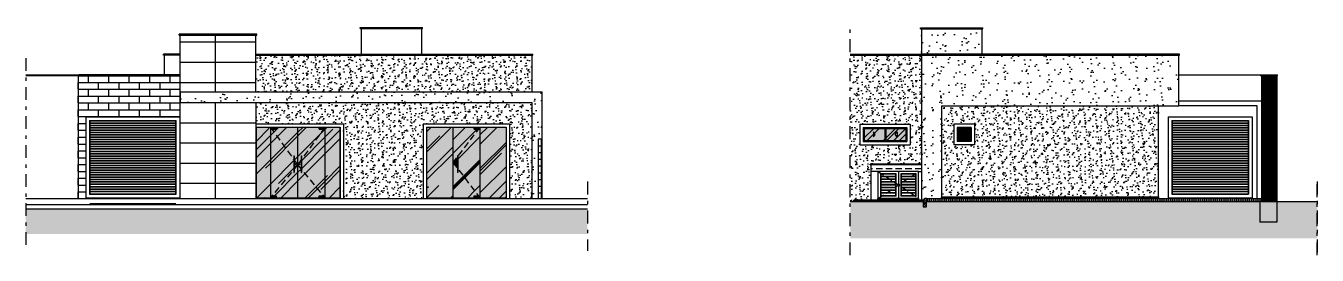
# Model space of a CAD drawing. Header units: millimetres. Extents: x 1974 to 2225, y 1614 to 1800.
# Drawn here: x 2139.3 to 2177.72, y 1614.48 to 1621.3 of the extents above; entities that cross this region are included whole.
import ezdxf

# ---------------------------------------------------------------- set-up
doc = ezdxf.new("R2010")
doc.units = ezdxf.units.MM
doc.header["$LTSCALE"] = 0.03
doc.linetypes.add('DASHDOT', pattern=[25.4, 12.7, -6.35, 0, -6.35])
doc.linetypes.add('HIDDEN', pattern=[9.525, 6.35, -3.175])
for name, color, linetype in [('PL09', 9, 'Continuous'), ('PL1', 1, 'Continuous'), ('PL2', 2, 'Continuous'), ('PL250', 250, 'Continuous'), ('PL251', 251, 'Continuous'), ('PL3', 3, 'Continuous'), ('PL4', 4, 'Continuous'), ('PL5', 5, 'Continuous'), ('PL6', 6, 'Continuous'), ('Projeção', 250, 'HIDDEN')]:
    doc.layers.add(name, color=color, linetype=linetype)
pattern_1 = [(0, (2143.8906, 1619.0192), (0, 1.2), [])]
pattern_2 = [(0, (2146.15106, 1619.01917), (0, 0.6), [])]
pattern_3 = [(90, (2146.151, 1620.4392), (-1.2, 7e-17), [])]
pattern_4 = [(45, (-86.7377, -21.25554), (0.64657844, 1.72420918), [11.43, -1.524, 3.81, -0.762]), (45, (-86.2905, -20.2695), (-1.2554398, 0.17780907), [2.286, -0.25146, 4.572, -0.5715]), (45, (-86.9263, -20.52814), (2.44083361, 3.16284621), [6.096, -1.0668, 3.048, -0.762])]
pattern_5 = [(45, (-296.9518, -19.94987), (0.43105229, 1.14947278), [7.62, -1.016, 2.54, -0.508]), (45, (-296.6537, -19.2925), (-0.83695987, 0.11853938), [1.524, -0.16764, 3.048, -0.381]), (45, (-297.07754, -19.46494), (1.62722241, 2.108564137), [4.064, -0.7112, 2.032, -0.508])]

msp = doc.modelspace()

# ---------------------------------------------------------------- hatches: boundary and pattern name
at = {"layer": 'PL09'}
h = msp.add_hatch(dxfattribs=at)
h.set_pattern_fill('_USER', color=256, scale=1.2, pattern_type=0)
h.set_pattern_definition(pattern_1)
h.paths.add_polyline_path([(2146.151, 1620.439), (2143.891, 1620.439), (2143.891, 1619.339), (2146.151, 1619.339)])
h = msp.add_hatch(color=256, dxfattribs=at)
h.dxf.hatch_style = 1
h.paths.add_polyline_path([(2176.542, 1619.839), (2176.044, 1619.839), (2176.044, 1619.809), (2176.064, 1619.809), (2176.064, 1619.819), (2176.069, 1619.819), (2176.522, 1619.819), (2176.522, 1619.809), (2176.542, 1619.809)])
h = msp.add_hatch(dxfattribs=at)
h.set_pattern_fill('_USER', color=256, scale=1.2, pattern_type=0)
h.set_pattern_definition(pattern_1)
h.paths.add_polyline_path([(2146.151, 1619.019), (2143.891, 1619.019), (2143.891, 1616.169), (2146.151, 1616.169)])
h = msp.add_hatch(color=256, dxfattribs=at)
h.dxf.hatch_style = 1
h.paths.add_polyline_path([(2146.581, 1618.288), (2146.152, 1618.288), (2146.152, 1616.19), (2146.581, 1616.19)])
h = msp.add_hatch(color=256, dxfattribs=at)
h.dxf.hatch_style = 1
h.paths.add_polyline_path([(2147.391, 1618.288), (2146.751, 1618.288), (2146.751, 1618.228), (2146.591, 1618.228), (2146.591, 1618.288), (2146.581, 1618.288), (2146.581, 1616.19), (2146.591, 1616.19), (2146.591, 1616.25), (2146.751, 1616.25), (2146.751, 1616.19), (2147.391, 1616.19)])
h.paths.add_polyline_path([(2147.281, 1617.44), (2147.291, 1617.44), (2147.291, 1616.94), (2147.281, 1616.94)], flags=16)
h.paths.add_polyline_path([(2147.37, 1617.19, -1), (2147.325, 1617.19, -1)], flags=16)
h.paths.add_polyline_path([(2147.344, 1617.196, -1), (2147.351, 1617.196), (2147.351, 1617.184, -1), (2147.344, 1617.184)], flags=0)
h = msp.add_hatch(color=256, dxfattribs=at)
h.dxf.hatch_style = 1
h.paths.add_polyline_path([(2146.751, 1618.288), (2146.591, 1618.288), (2146.591, 1618.228), (2146.751, 1618.228)])
h = msp.add_hatch(color=256, dxfattribs=at)
h.dxf.hatch_style = 1
h.paths.add_polyline_path([(2148.201, 1618.288), (2148.191, 1618.288), (2148.191, 1618.228), (2148.031, 1618.228), (2148.031, 1618.288), (2147.391, 1618.288), (2147.391, 1616.19), (2148.031, 1616.19), (2148.031, 1616.25), (2148.191, 1616.25), (2148.191, 1616.19), (2148.201, 1616.19)])
h.paths.add_polyline_path([(2147.501, 1617.44), (2147.501, 1616.94), (2147.491, 1616.94), (2147.491, 1617.44)], flags=16)
h.paths.add_polyline_path([(2147.456, 1617.19, -1), (2147.411, 1617.19, -1)], flags=16)
h.paths.add_polyline_path([(2147.438, 1617.196), (2147.438, 1617.184, -1), (2147.43, 1617.184), (2147.43, 1617.196, -1)], flags=0)
h = msp.add_hatch(color=256, dxfattribs=at)
h.dxf.hatch_style = 1
h.paths.add_polyline_path([(2148.191, 1618.288), (2148.031, 1618.288), (2148.031, 1618.228), (2148.191, 1618.228)])
h = msp.add_hatch(color=256, dxfattribs=at)
h.dxf.hatch_style = 1
h.paths.add_polyline_path([(2148.65, 1618.288), (2148.201, 1618.288), (2148.201, 1616.19), (2148.65, 1616.19)])
h = msp.add_hatch(color=256, dxfattribs=at)
h.dxf.hatch_style = 1
h.paths.add_polyline_path([(2152.008, 1618.288), (2151.229, 1618.288), (2151.229, 1616.19), (2152.008, 1616.19)])
h = msp.add_hatch(dxfattribs=at)
h.set_pattern_fill('ANSI33', color=256)
h.set_pattern_definition([(45, (2152.009, 1618.288), (-4.49, 4.49), []), (45, (2156.499, 1618.288), (-4.49, 4.49), [3.175, -1.5875])])
h.paths.add_polyline_path([(2152.768, 1618.228), (2152.644, 1618.228), (2152.644, 1618.288), (2152.009, 1618.288), (2152.009, 1617.24), (2152.146, 1617.419), (2152.146, 1617.44), (2152.156, 1617.44), (2152.156, 1617.432)])
h = msp.add_hatch(color=256, dxfattribs=at)
h.dxf.hatch_style = 1
h.paths.add_polyline_path([(2153.594, 1618.288), (2152.804, 1618.288), (2152.804, 1618.228), (2152.644, 1618.228), (2152.644, 1618.288), (2152.009, 1618.288), (2152.009, 1617.238), (2152.072, 1617.176, -0.165266), (2152.067, 1617.19, -1), (2152.112, 1617.19, -0.716346), (2152.072, 1617.176), (2152.146, 1617.078), (2152.146, 1617.44), (2152.156, 1617.44), (2152.156, 1617.047), (2152.768, 1616.25), (2152.804, 1616.25), (2152.804, 1616.203), (2152.814, 1616.19), (2153.594, 1616.19)])
h.paths.add_polyline_path([(2152.768, 1618.228), (2152.644, 1618.228), (2152.644, 1618.288), (2152.009, 1618.288), (2152.009, 1617.24), (2152.146, 1617.419), (2152.146, 1617.44), (2152.162, 1617.44)], flags=16)
h = msp.add_hatch(color=256, dxfattribs=at)
h.dxf.hatch_style = 1
h.paths.add_polyline_path([(2152.768, 1618.228), (2152.644, 1618.228), (2152.644, 1618.288), (2152.009, 1618.288), (2152.009, 1617.24), (2152.146, 1617.419), (2152.146, 1617.44), (2152.162, 1617.44)])
h = msp.add_hatch(color=256, dxfattribs=at)
h.dxf.hatch_style = 1
h.paths.add_polyline_path([(2152.804, 1618.288), (2152.644, 1618.288), (2152.644, 1618.228), (2152.804, 1618.228)])
h = msp.add_hatch(color=256, dxfattribs=at)
h.dxf.hatch_style = 1
h.paths.add_polyline_path([(2153.594, 1618.288), (2152.815, 1618.288), (2152.815, 1616.19), (2153.594, 1616.19)])
h = msp.add_hatch(color=256, dxfattribs=at)
h.dxf.hatch_style = 1
h.paths.add_polyline_path([(2164.856, 1618.249), (2164.246, 1618.249), (2164.246, 1617.889), (2164.856, 1617.889)])
h.paths.add_polyline_path([(2164.575, 1618.071), (2164.525, 1617.996), (2164.525, 1618.146)], flags=16)
h = msp.add_hatch(color=256, dxfattribs=at)
h.dxf.hatch_style = 1
h.paths.add_polyline_path([(2165.486, 1618.249), (2164.886, 1618.249), (2164.886, 1617.889), (2165.486, 1617.889)])
h.paths.add_polyline_path([(2165.222, 1617.996), (2165.172, 1618.071), (2165.222, 1618.146)], flags=16)
h = msp.add_hatch(color=256, dxfattribs=at)
h.dxf.hatch_style = 1
h.paths.add_polyline_path([(2167.402, 1618.249), (2167.042, 1618.249), (2167.042, 1617.889), (2167.402, 1617.889)])
h = msp.add_hatch(color=256, dxfattribs=at)
h.dxf.hatch_style = 1
h.paths.add_polyline_path([(2152.146, 1617.419), (2152.009, 1617.24), (2152.009, 1617.238), (2152.146, 1617.06)])
h.paths.add_polyline_path([(2152.112, 1617.19, -1), (2152.067, 1617.19, -1)], flags=16)
h.paths.add_polyline_path([(2152.093, 1617.196), (2152.093, 1617.184, -1), (2152.086, 1617.184), (2152.086, 1617.196, -1)], flags=0)
h = msp.add_hatch(color=256, dxfattribs=at)
h.dxf.hatch_style = 1
h.paths.add_polyline_path([(2152.156, 1617.047), (2152.156, 1616.94), (2152.146, 1616.94), (2152.146, 1617.06), (2152.009, 1617.238), (2152.009, 1616.19), (2152.644, 1616.19), (2152.644, 1616.25), (2152.768, 1616.25)])
h = msp.add_hatch(color=256, dxfattribs=at)
h.dxf.hatch_style = 1
h.paths.add_polyline_path([(2146.751, 1616.25), (2146.591, 1616.25), (2146.591, 1616.19), (2146.751, 1616.19)])
h = msp.add_hatch(color=256, dxfattribs=at)
h.dxf.hatch_style = 1
h.paths.add_polyline_path([(2148.191, 1616.25), (2148.031, 1616.25), (2148.031, 1616.19), (2148.191, 1616.19)])
h = msp.add_hatch(color=256, dxfattribs=at)
h.dxf.hatch_style = 1
h.paths.add_polyline_path([(2152.804, 1616.25), (2152.644, 1616.25), (2152.644, 1616.19), (2152.804, 1616.19)])
h = msp.add_hatch(color=256, dxfattribs=at)
h.dxf.hatch_style = 1
h.paths.add_polyline_path([(2176.069, 1616.169), (2166.1, 1616.169), (2166.1, 1616.089), (2176.069, 1616.089)])
at = {"layer": 'PL2'}
h = msp.add_hatch(dxfattribs=at)
h.set_pattern_fill('_USER', color=251, scale=0.03, angle=45, pattern_type=0)
h.set_pattern_definition([(45, (-296.951817, -19.949873), (-0.02121320344, 0.02121320344), [])])
h.paths.add_polyline_path([(2176.502, 1619.819), (2176.089, 1619.819), (2176.089, 1616.069), (2176.502, 1616.069)])
at = {"layer": 'PL250'}
h = msp.add_hatch(dxfattribs=at)
h.set_pattern_fill('_USER', color=256, scale=0.6, pattern_type=0)
h.set_pattern_definition(pattern_2)
h.paths.add_polyline_path([(2146.151, 1621.029), (2143.891, 1621.029), (2143.891, 1619.339), (2146.151, 1619.339)])
h = msp.add_hatch(dxfattribs=at)
h.set_pattern_fill('_USER', color=256, scale=1.2, angle=90, pattern_type=0)
h.set_pattern_definition(pattern_3)
h.paths.add_polyline_path([(2146.151, 1621.019), (2143.891, 1621.019), (2143.891, 1619.339), (2146.151, 1619.339)])
h = msp.add_hatch(dxfattribs=at)
h.set_pattern_fill('_USER', color=256, scale=0.6, pattern_type=0)
h.set_pattern_definition(pattern_2)
h.paths.add_polyline_path([(2146.151, 1619.019), (2143.891, 1619.019), (2143.891, 1616.169), (2146.151, 1616.169)])
h = msp.add_hatch(dxfattribs=at)
h.set_pattern_fill('_USER', color=256, scale=1.2, angle=90, pattern_type=0)
h.set_pattern_definition(pattern_3)
h.paths.add_polyline_path([(2146.151, 1619.019), (2143.891, 1619.019), (2143.891, 1616.169), (2146.151, 1616.169)])
h = msp.add_hatch(dxfattribs=at)
h.set_pattern_fill('_USER', color=251, scale=0.2, pattern_type=0)
h.set_pattern_definition([(0, (2154.54306, 1617.9345), (0, 0.2), [])])
h.paths.add_polyline_path([(2154.633, 1617.934), (2154.543, 1617.934), (2154.543, 1616.169), (2154.633, 1616.169)])
at = {"layer": 'PL251'}
h = msp.add_hatch(dxfattribs=at)
h.set_pattern_fill('AR-SAND', color=256, scale=0.01, angle=270)
h.set_pattern_definition([(307.5, (2165.95006, 1621.00918), (0.48941, 0.016), [0, -0.38608, 0, -0.4318, 0, -0.41275]), (277.5, (2165.95006, 1621.0092), (0.71683, -0.44952), [0, -0.20828, 0, -0.34798, 0, -0.13335]), (237.5, (2165.95006, 1621.3216), (0.00144, -0.79099), [0, -0.127, 0, -0.4572, 0, -0.5969]), (227.5, (2165.95006, 1621.3216), (0.22293, -0.76356), [0, -0.0635, 0, -0.29972, 0, -0.3429])])
h.paths.add_polyline_path([(2167.75, 1621.208), (2165.95, 1621.209), (2165.95, 1620.459), (2167.75, 1620.459)])
h = msp.add_hatch(dxfattribs=at)
h.set_pattern_fill('AR-SAND', color=256, scale=0.005, angle=270)
h.set_pattern_definition([(307.5, (2133.68072, 1631.10478), (0.2447066, 0.0080002), [0, -0.19304, 0, -0.2159, 0, -0.206375]), (277.5, (2133.68072, 1631.10478), (0.3584126, -0.2247616), [0, -0.10414, 0, -0.17399, 0, -0.066675]), (237.5, (2133.68072, 1631.26099), (0.0007186, -0.3954962), [0, -0.0635, 0, -0.2286, 0, -0.29845]), (227.5, (2133.68072, 1631.261), (0.1114647, -0.381778), [0, -0.03175, 0, -0.14986, 0, -0.17145])])
h.paths.add_polyline_path([(2154.363, 1620.439), (2146.151, 1620.439), (2146.151, 1619.339), (2154.363, 1619.339)])
h = msp.add_hatch(dxfattribs=at)
h.set_pattern_fill('AR-SAND', color=256, scale=0.005, angle=270)
h.set_pattern_definition([(307.5, (2128.06808, 1620.60734), (0.2447066, 0.0080002), [0, -0.19304, 0, -0.2159, 0, -0.206375]), (277.5, (2128.06808, 1620.60734), (0.3584126, -0.2247616), [0, -0.10414, 0, -0.17399, 0, -0.066675]), (237.5, (2128.06808, 1620.76355), (0.0007186, -0.3954962), [0, -0.0635, 0, -0.2286, 0, -0.29845]), (227.5, (2128.06808, 1620.76355), (0.1114647, -0.3817782), [0, -0.03175, 0, -0.14986, 0, -0.17145])])
h.paths.add_polyline_path([(2164.116, 1618.379), (2165.616, 1618.379), (2165.616, 1617.759), (2164.116, 1617.759)], flags=16)
h.paths.add_polyline_path([(2164.216, 1618.279), (2165.516, 1618.279), (2165.516, 1617.859), (2164.216, 1617.859)], flags=0)
h.paths.add_polyline_path([(2164.246, 1618.249), (2164.856, 1618.249), (2164.856, 1617.889), (2164.246, 1617.889)], flags=0)
h.paths.add_polyline_path([(2164.525, 1618.146), (2164.575, 1618.071), (2164.525, 1617.996)], flags=0)
h.paths.add_polyline_path([(2164.886, 1618.249), (2165.486, 1618.249), (2165.486, 1617.889), (2164.886, 1617.889)], flags=0)
h.paths.add_polyline_path([(2165.222, 1618.146), (2165.222, 1617.996), (2165.172, 1618.071)], flags=0)
h.paths.add_polyline_path([(2163.83, 1620.429), (2163.83, 1616.069), (2163.95, 1616.069), (2163.95, 1616.099), (2163.94, 1616.099), (2163.94, 1616.119), (2164.45, 1616.119), (2164.45, 1617.164), (2164.425, 1617.164), (2164.425, 1617.189), (2165.95, 1617.189), (2165.95, 1620.429)])
h = msp.add_hatch(dxfattribs=at)
h.set_pattern_fill('AR-SAND', color=256, scale=0.01, angle=270)
h.set_pattern_definition([(307.5, (2173.60206, 1620.4292), (0.489413, 0.016), [0, -0.38608, 0, -0.4318, 0, -0.41275]), (277.5, (2173.60206, 1620.4292), (0.716825, -0.449523), [0, -0.20828, 0, -0.34798, 0, -0.13335]), (237.5, (2173.60206, 1620.7416), (0.001437, -0.790992), [0, -0.127, 0, -0.4572, 0, -0.5969]), (227.5, (2173.60206, 1620.7416), (0.22293, -0.763556), [0, -0.0635, 0, -0.29972, 0, -0.3429])])
h.paths.add_polyline_path([(2173.602, 1620.429), (2165.95, 1620.429), (2165.95, 1616.119), (2166.013, 1616.119), (2166.021, 1616.159), (2166.046, 1616.169), (2166.1, 1616.169), (2166.55, 1616.22), (2166.55, 1618.919), (2173.602, 1618.929)])
h = msp.add_hatch(dxfattribs=at)
h.set_pattern_fill('AR-BRSTD', color=256, scale=0.003)
h.set_pattern_definition([(0, (2140.8589, 1619.81962), (0, 0.203225), []), (90, (2140.8589, 1619.81962), (-0.3048, 0.203225), [0.203225, -0.203225])])
h.paths.add_polyline_path([(2143.891, 1619.814), (2140.858, 1619.814), (2140.858, 1616.169), (2141.091, 1616.169), (2141.091, 1618.599), (2143.891, 1618.599)])
h = msp.add_hatch(dxfattribs=at)
h.set_pattern_fill('AR-SAND', color=256, scale=0.01, angle=270)
h.set_pattern_definition([(307.5, (2143.8923, 1619.34023), (0.489413, 0.016), [0, -0.38608, 0, -0.4318, 0, -0.41275]), (277.5, (2143.8923, 1619.3402), (0.716825, -0.449523), [0, -0.20828, 0, -0.34798, 0, -0.13335]), (237.5, (2143.8923, 1619.65265), (0.001437, -0.790992), [0, -0.127, 0, -0.4572, 0, -0.5969]), (227.5, (2143.8923, 1619.65265), (0.22293, -0.763556), [0, -0.0635, 0, -0.29972, 0, -0.3429])])
h.paths.add_polyline_path([(2154.663, 1619.339), (2143.891, 1619.339), (2143.891, 1619.019), (2154.363, 1619.019), (2154.363, 1616.169), (2154.543, 1616.169), (2154.543, 1617.934), (2154.633, 1617.934), (2154.633, 1616.169), (2154.663, 1616.169)])
h = msp.add_hatch(dxfattribs=at)
h.set_pattern_fill('AR-SAND', color=256, scale=0.005, angle=270)
h.set_pattern_definition([(307.5, (2133.7037, 1630.7927), (0.2447066, 0.0080002), [0, -0.19304, 0, -0.2159, 0, -0.206375]), (277.5, (2133.7037, 1630.7927), (0.3584126, -0.2247616), [0, -0.10414, 0, -0.17399, 0, -0.066675]), (237.5, (2133.7037, 1630.9489), (0.0007186, -0.3954962), [0, -0.0635, 0, -0.2286, 0, -0.29845]), (227.5, (2133.7037, 1630.9489), (0.1114647, -0.381778), [0, -0.03175, 0, -0.14986, 0, -0.17145])])
h.paths.add_polyline_path([(2154.363, 1619.019), (2146.151, 1619.019), (2146.151, 1618.389), (2148.751, 1618.389), (2148.751, 1616.169), (2151.128, 1616.169), (2151.128, 1618.389), (2153.695, 1618.389), (2153.695, 1616.169), (2154.363, 1616.169)])
h = msp.add_hatch(dxfattribs=at)
h.set_pattern_fill('AR-SAND', color=256, scale=0.005, angle=270)
h.set_pattern_definition([(307.5, (2138.84108, 1619.09732), (0.2447066, 0.0080002), [0, -0.19304, 0, -0.2159, 0, -0.206375]), (277.5, (2138.84108, 1619.09732), (0.3584126, -0.2247616), [0, -0.10414, 0, -0.17399, 0, -0.066675]), (237.5, (2138.84108, 1619.25353), (0.0007186, -0.3954962), [0, -0.0635, 0, -0.2286, 0, -0.29845]), (227.5, (2138.84108, 1619.25353), (0.1114647, -0.3817782), [0, -0.03175, 0, -0.14986, 0, -0.17145])])
h.paths.add_polyline_path([(2173.002, 1618.919), (2166.55, 1618.919), (2166.55, 1616.219), (2173.002, 1616.219)])
h.paths.add_polyline_path([(2170.59, 1618.374), (2170.59, 1617.754)], flags=16)
h.paths.add_polyline_path([(2170.69, 1618.274), (2170.647, 1618.274), (2170.647, 1617.854), (2170.69, 1617.854)], flags=16)
h.paths.add_polyline_path([(2170.72, 1617.884), (2170.72, 1618.244), (2171.49, 1618.244), (2171.49, 1617.884)], flags=16)
h.paths.add_polyline_path([(2170.73, 1617.894), (2170.73, 1618.234), (2171.48, 1618.234), (2171.48, 1617.894)], flags=0)
h.paths.add_polyline_path([(2171.064, 1617.996), (2171.064, 1618.146), (2171.114, 1618.071)], flags=0)
h.paths.add_polyline_path([(2171.52, 1618.244), (2170.661, 1618.244), (2170.661, 1617.884), (2171.52, 1617.884)], flags=16)
h.paths.add_polyline_path([(2171.832, 1618.071), (2171.882, 1618.146), (2171.882, 1617.996)], flags=16)
h.paths.add_polyline_path([(2167.532, 1617.759), (2166.912, 1617.759), (2166.912, 1618.379), (2167.532, 1618.379)], flags=16)
h.paths.add_polyline_path([(2167.432, 1617.859), (2167.012, 1617.859), (2167.012, 1618.279), (2167.432, 1618.279)], flags=0)
h.paths.add_polyline_path([(2167.402, 1617.889), (2167.042, 1617.889), (2167.042, 1618.249), (2167.402, 1618.249)], flags=0)
h = msp.add_hatch(dxfattribs=at)
h.set_pattern_fill('AR-RROOF', color=256, scale=0.03, angle=45)
h.set_pattern_definition(pattern_4)
h.paths.add_polyline_path([(2146.581, 1618.288), (2146.152, 1618.288), (2146.152, 1616.19), (2146.581, 1616.19)])
h = msp.add_hatch(dxfattribs=at)
h.set_pattern_fill('AR-RROOF', color=256, scale=0.03, angle=45)
h.set_pattern_definition(pattern_4)
h.paths.add_polyline_path([(2147.391, 1618.288), (2146.751, 1618.288), (2146.751, 1618.228), (2146.591, 1618.228), (2146.591, 1618.288), (2146.581, 1618.288), (2146.581, 1616.19), (2146.591, 1616.19), (2146.591, 1616.25), (2146.751, 1616.25), (2146.751, 1616.19), (2147.391, 1616.19)])
h.paths.add_polyline_path([(2147.281, 1617.44), (2147.291, 1617.44), (2147.291, 1616.94), (2147.281, 1616.94)], flags=16)
h.paths.add_polyline_path([(2147.37, 1617.19, -1), (2147.325, 1617.19, -1)], flags=16)
h.paths.add_polyline_path([(2147.351, 1617.196), (2147.351, 1617.184, -1), (2147.344, 1617.184), (2147.344, 1617.196, -1)], flags=0)
h = msp.add_hatch(dxfattribs=at)
h.set_pattern_fill('AR-RROOF', color=256, scale=0.03, angle=45)
h.set_pattern_definition(pattern_4)
h.paths.add_polyline_path([(2148.201, 1618.288), (2148.191, 1618.288), (2148.191, 1618.228), (2148.031, 1618.228), (2148.031, 1618.288), (2147.391, 1618.288), (2147.391, 1616.19), (2148.031, 1616.19), (2148.031, 1616.25), (2148.191, 1616.25), (2148.191, 1616.19), (2148.201, 1616.19)])
h.paths.add_polyline_path([(2147.501, 1617.44), (2147.501, 1616.94), (2147.491, 1616.94), (2147.491, 1617.44)], flags=16)
h.paths.add_polyline_path([(2147.456, 1617.19, -1), (2147.411, 1617.19, -1)], flags=16)
h.paths.add_polyline_path([(2147.438, 1617.196), (2147.438, 1617.184, -1), (2147.43, 1617.184), (2147.43, 1617.196, -1)], flags=0)
h = msp.add_hatch(dxfattribs=at)
h.set_pattern_fill('AR-RROOF', color=256, scale=0.03, angle=45)
h.set_pattern_definition(pattern_4)
h.paths.add_polyline_path([(2148.65, 1618.288), (2148.201, 1618.288), (2148.201, 1616.19), (2148.65, 1616.19)])
h = msp.add_hatch(dxfattribs=at)
h.set_pattern_fill('AR-RROOF', color=256, scale=0.03, angle=45)
h.set_pattern_definition(pattern_4)
h.paths.add_polyline_path([(2152.008, 1618.288), (2151.229, 1618.288), (2151.229, 1616.19), (2152.008, 1616.19)])
h = msp.add_hatch(dxfattribs=at)
h.set_pattern_fill('AR-RROOF', color=256, scale=0.03, angle=45)
h.paths.add_polyline_path([(2152.768, 1618.228), (2152.644, 1618.228), (2152.644, 1618.288), (2152.009, 1618.288), (2152.009, 1617.24), (2152.146, 1617.419), (2152.146, 1617.44), (2152.156, 1617.44), (2152.156, 1617.432)])
h = msp.add_hatch(dxfattribs=at)
h.set_pattern_fill('AR-RROOF', color=256, scale=0.03, angle=45)
h.paths.add_polyline_path([(2152.814, 1618.288), (2152.804, 1618.275), (2152.804, 1618.228), (2152.768, 1618.228), (2152.156, 1617.432), (2152.156, 1617.047), (2152.768, 1616.25), (2152.804, 1616.25), (2152.804, 1616.203), (2152.814, 1616.19)])
h = msp.add_hatch(dxfattribs=at)
h.set_pattern_fill('AR-RROOF', color=256, scale=0.03, angle=45)
h.set_pattern_definition(pattern_4)
h.paths.add_polyline_path([(2153.594, 1618.288), (2152.815, 1618.288), (2152.815, 1616.19), (2153.594, 1616.19)])
h = msp.add_hatch(dxfattribs=at)
h.set_pattern_fill('AR-RROOF', color=256, scale=0.02, angle=45)
h.set_pattern_definition(pattern_5)
h.paths.add_polyline_path([(2164.856, 1618.249), (2164.246, 1618.249), (2164.246, 1617.889), (2164.856, 1617.889)])
h.paths.add_polyline_path([(2164.525, 1618.146), (2164.575, 1618.071), (2164.525, 1617.996)], flags=16)
h = msp.add_hatch(dxfattribs=at)
h.set_pattern_fill('AR-RROOF', color=256, scale=0.02, angle=45)
h.set_pattern_definition(pattern_5)
h.paths.add_polyline_path([(2165.486, 1618.249), (2164.886, 1618.249), (2164.886, 1617.889), (2165.486, 1617.889)])
h.paths.add_polyline_path([(2165.222, 1618.146), (2165.222, 1617.996), (2165.172, 1618.071)], flags=16)
h = msp.add_hatch(dxfattribs=at)
h.set_pattern_fill('AR-RROOF', color=256, scale=0.02, angle=45)
h.set_pattern_definition([(45, (-296.9518, -19.89987), (0.43105229, 1.14947278), [7.62, -1.016, 2.54, -0.508]), (45, (-296.6537, -19.2425), (-0.83695987, 0.11853938), [1.524, -0.16764, 3.048, -0.381]), (45, (-297.07754, -19.41494), (1.62722241, 2.108564137), [4.064, -0.7112, 2.032, -0.508])])
h.paths.add_polyline_path([(2167.402, 1618.249), (2167.042, 1618.249), (2167.042, 1617.889), (2167.402, 1617.889)])
h = msp.add_hatch(dxfattribs=at)
h.set_pattern_fill('AR-RROOF', color=256, scale=0.03, angle=45)
h.paths.add_polyline_path([(2152.146, 1617.419), (2152.009, 1617.24), (2152.009, 1617.238), (2152.146, 1617.06)])
h.paths.add_polyline_path([(2152.112, 1617.19, -1), (2152.067, 1617.19, -1)], flags=16)
h.paths.add_polyline_path([(2152.093, 1617.196), (2152.093, 1617.184, -1), (2152.086, 1617.184), (2152.086, 1617.196, -1)], flags=0)
h = msp.add_hatch(dxfattribs=at)
h.set_pattern_fill('AR-RROOF', color=256, scale=0.03, angle=45)
h.paths.add_polyline_path([(2152.156, 1617.047), (2152.156, 1616.94), (2152.146, 1616.94), (2152.146, 1617.06), (2152.009, 1617.238), (2152.009, 1616.19), (2152.644, 1616.19), (2152.644, 1616.25), (2152.768, 1616.25)])
h = msp.add_hatch(dxfattribs=at)
h.set_pattern_fill('EARTH', color=251, scale=0.03, angle=45)
h.set_pattern_definition([(45, (-86.73773, -21.25554), (0, 0.269407684), [0.1905, -0.1905]), (45, (-86.78824, -21.20503), (0, 0.269407684), [0.1905, -0.1905]), (45, (-86.83875, -21.15451), (0, 0.269407684), [0.1905, -0.1905]), (135, (-86.83875, -21.12084), (-0.269407684, 0), [0.1905, -0.1905]), (135, (-86.78824, -21.07032), (-0.269407684, 0), [0.1905, -0.1905]), (135, (-86.73773, -21.0198), (-0.269407684, 0), [0.1905, -0.1905])])
h.paths.add_polyline_path([(2156.013, 1615.863), (2139.304, 1615.863), (2139.304, 1615.113), (2156.013, 1615.113)])
h = msp.add_hatch(dxfattribs=at)
h.set_pattern_fill('EARTH', color=256, scale=0.03, angle=45)
h.paths.add_polyline_path([(2163.83, 1616.069), (2163.83, 1614.982), (2177.722, 1614.982), (2177.722, 1616.069), (2176.522, 1616.069), (2176.522, 1615.469), (2176.019, 1615.469), (2176.019, 1616.069), (2166.1, 1616.069), (2166.1, 1615.918), (2166, 1615.918), (2166, 1616.053), (2166.003, 1616.069)])
h = msp.add_hatch(dxfattribs=at)
h.set_pattern_fill('AR-CONC', color=256, scale=0.0008)
h.set_pattern_definition([(50, (40.4558, -27.11141), (0.145747735, -0.0127512684), [0.01524, -0.16764]), (355, (40.4558, -27.11141), (-0.028194737, 0.152845476), [0.012192, -0.134112467]), (100.451445, (40.46794, -27.11248), (0.117552998, 0.1400942015), [0.012952007, -0.142472196]), (46.1842, (40.4558, -27.07077), (0.216863233, -0.033633862), [0.02286, -0.25146]), (96.635558, (40.47387, -27.07358), (0.189923307, 0.1979409), [0.019428019, -0.213708487]), (351.184151, (40.4558, -27.07077), (0.189923307, 0.1979409), [0.018287974, -0.201167786]), (21, (40.47612, -27.08093), (0.121291513, -0.0818121585), [0.01524, -0.16764]), (326, (40.47612, -27.08093), (0.049441623, 0.147350373), [0.012192, -0.134112]), (71.451445, (40.48623, -27.08775), (0.1707331354, 0.065538215), [0.012952007, -0.14247195]), (37.5, (40.4558, -27.111413), (0.0024708826, 0.0676440311), [0, -0.1324864, 0, -0.136144, 0, -0.13462]), (7.5, (40.4558, -27.11141), (0.05345573, 0.0801444599), [0, -0.0776224, 0, -0.1294384, 0, -0.051308]), (327.5, (40.410484, -27.111413), (0.1084724761, -0.0045829952), [0, -0.0508, 0, -0.158496, 0, -0.210312]), (317.5, (40.39016, -27.11141), (0.118503345, 0.0203411928), [0, -0.06604, 0, -0.1052576, 0, -0.149352])])
h.paths.add_polyline_path([(2166, 1616.053), (2166.018, 1616.144, -0.383483), (2166.046, 1616.169), (2166.069, 1616.169), (2166.1, 1616.169), (2166.1, 1615.918), (2166, 1615.918)])
h = msp.add_hatch(dxfattribs=at)
h.set_pattern_fill('ANSI31', color=256, scale=0.02, angle=45)
h.set_pattern_definition([(90, (82.181576, -24.862076), (-0.0635, 7e-18), [])])
h.paths.add_polyline_path([(2176.069, 1616.169), (2166.1, 1616.169), (2166.1, 1616.089), (2176.069, 1616.089)])
h = msp.add_hatch(dxfattribs=at)
h.set_pattern_fill('AR-CONC', color=256, scale=0.0008)
h.paths.add_polyline_path([(2176.522, 1616.069), (2176.069, 1616.069), (2176.069, 1616.089), (2166.1, 1616.089), (2166.1, 1616.069), (2176.019, 1616.069), (2176.019, 1615.469), (2176.522, 1615.469)])

# ---------------------------------------------------------------- linework, layer by layer
at = {"color": 5, "linetype": 'DASHDOT'}
for p, q in [((2163.83, 1614.484), (2163.83, 1621.299)), ((2139.304, 1620.339), (2139.304, 1614.613)), ((2156.013, 1616.669), (2156.013, 1614.613)), ((2177.722, 1616.669), (2177.722, 1614.484)), ((2177.722, 1616.669), (2177.722, 1614.484)), ((2177.722, 1614.484), (2177.722, 1616.669))]:
    msp.add_line(p, q, dxfattribs=at)
at = {"layer": 'PL1'}
for p, q in [((2139.304, 1615.863), (2156.013, 1615.863)), ((2166.003, 1616.069), (2163.83, 1616.069)), ((2176.019, 1616.069), (2166.1, 1616.069)), ((2176.019, 1616.069), (2176.019, 1615.469)), ((2177.722, 1616.069), (2176.522, 1616.069)), ((2176.522, 1616.069), (2176.522, 1615.469)), ((2176.522, 1615.469), (2176.019, 1615.469))]:
    msp.add_line(p, q, dxfattribs=at)
at = {"layer": 'PL2'}
for p, q in [((2176.069, 1619.819), (2176.069, 1616.069)), ((2176.522, 1619.819), (2176.522, 1616.069)), ((2166.1, 1616.089), (2176.069, 1616.089)), ((2176.522, 1616.069), (2176.069, 1616.069))]:
    msp.add_line(p, q, dxfattribs=at)
at = {"layer": 'PL2', "color": 6}
for p, q in [((2176.089, 1619.819), (2176.089, 1616.069)), ((2176.502, 1619.819), (2176.502, 1616.069))]:
    msp.add_line(p, q, dxfattribs=at)
at = {"layer": 'PL2'}
msp.add_lwpolyline([(2166.1, 1616.169), (2166.069, 1616.169), (2166.046, 1616.169, 0.383419), (2166.018, 1616.144), (2166, 1616.053), (2166, 1615.918), (2166.1, 1615.918)], format="xyb", close=True, dxfattribs=at)
at = {"layer": 'PL250'}
for p, q in [((2149.251, 1621.249), (2151.101, 1621.249)), ((2149.251, 1621.219), (2149.251, 1621.249)), ((2151.101, 1621.218), (2151.101, 1621.249)), ((2149.251, 1621.219), (2151.101, 1621.218)), ((2149.276, 1621.219), (2149.276, 1620.429)), ((2151.076, 1621.218), (2151.076, 1620.459)), ((2165.925, 1621.239), (2167.775, 1621.239)), ((2165.925, 1621.209), (2165.925, 1621.239)), ((2165.925, 1621.209), (2167.775, 1621.208)), ((2165.95, 1621.209), (2165.95, 1620.419)), ((2167.75, 1621.208), (2167.75, 1620.449)), ((2167.775, 1621.208), (2167.775, 1621.239)), ((2143.891, 1620.459), (2143.399, 1620.459)), ((2143.399, 1620.429), (2143.399, 1620.459)), ((2143.891, 1620.429), (2143.399, 1620.429)), ((2143.424, 1620.429), (2143.424, 1619.839)), ((2143.891, 1619.839), (2140.883, 1619.839)), ((2140.883, 1619.814), (2143.891, 1619.814)), ((2173.602, 1619.839), (2176.044, 1619.839)), ((2141.091, 1618.599), (2141.091, 1616.169)), ((2141.091, 1618.599), (2143.891, 1618.599)), ((2173.286, 1618.599), (2173.286, 1616.169)), ((2173.286, 1618.599), (2175.786, 1618.599)), ((2175.786, 1618.599), (2175.786, 1616.169)), ((2176.069, 1618.599), (2176.086, 1618.599)), ((2141.201, 1618.489), (2143.781, 1618.489)), ((2141.201, 1618.489), (2141.201, 1616.299)), ((2141.211, 1618.479), (2143.771, 1618.479)), ((2141.211, 1618.479), (2141.211, 1618.419)), ((2141.211, 1618.419), (2143.771, 1618.419)), ((2141.211, 1618.409), (2143.771, 1618.409)), ((2141.211, 1618.409), (2141.211, 1618.349)), ((2141.211, 1618.349), (2143.771, 1618.349)), ((2141.211, 1618.339), (2143.771, 1618.339)), ((2141.211, 1618.339), (2141.211, 1618.279)), ((2141.211, 1618.279), (2143.771, 1618.279)), ((2141.211, 1618.269), (2143.771, 1618.269)), ((2141.211, 1618.269), (2141.211, 1618.209)), ((2141.211, 1618.209), (2143.771, 1618.209)), ((2141.211, 1618.199), (2143.771, 1618.199)), ((2141.211, 1618.199), (2141.211, 1618.139)), ((2143.771, 1618.419), (2143.771, 1618.479)), ((2143.771, 1618.349), (2143.771, 1618.409)), ((2143.771, 1618.279), (2143.771, 1618.339)), ((2143.771, 1618.209), (2143.771, 1618.269)), ((2143.771, 1618.139), (2143.771, 1618.199)), ((2143.781, 1616.299), (2143.781, 1618.489)), ((2173.396, 1618.489), (2173.396, 1616.299)), ((2173.396, 1618.489), (2175.676, 1618.489)), ((2173.406, 1618.479), (2173.406, 1618.419)), ((2173.406, 1618.479), (2175.666, 1618.479)), ((2173.406, 1618.419), (2175.666, 1618.419)), ((2173.406, 1618.409), (2173.406, 1618.349)), ((2173.406, 1618.409), (2175.666, 1618.409)), ((2173.406, 1618.349), (2175.666, 1618.349)), ((2173.406, 1618.339), (2173.406, 1618.279)), ((2173.406, 1618.339), (2175.666, 1618.339)), ((2173.406, 1618.279), (2175.666, 1618.279)), ((2173.406, 1618.269), (2173.406, 1618.209)), ((2173.406, 1618.269), (2175.666, 1618.269)), ((2173.406, 1618.209), (2175.666, 1618.209)), ((2173.406, 1618.199), (2173.406, 1618.139)), ((2173.406, 1618.199), (2175.666, 1618.199)), ((2175.666, 1618.479), (2175.666, 1618.419)), ((2175.666, 1618.409), (2175.666, 1618.349)), ((2175.666, 1618.339), (2175.666, 1618.279)), ((2175.666, 1618.269), (2175.666, 1618.209)), ((2175.666, 1618.199), (2175.666, 1618.139)), ((2175.676, 1618.489), (2175.676, 1616.299)), ((2141.211, 1618.139), (2143.771, 1618.139)), ((2141.211, 1618.129), (2143.771, 1618.129)), ((2141.211, 1618.129), (2141.211, 1618.069)), ((2141.211, 1618.069), (2143.771, 1618.069)), ((2141.211, 1618.059), (2143.771, 1618.059)), ((2141.211, 1618.059), (2141.211, 1617.999)), ((2141.211, 1617.999), (2143.771, 1617.999)), ((2141.211, 1617.989), (2143.771, 1617.989)), ((2141.211, 1617.989), (2141.211, 1617.929)), ((2141.211, 1617.929), (2143.771, 1617.929)), ((2141.211, 1617.919), (2143.771, 1617.919)), ((2141.211, 1617.919), (2141.211, 1617.859)), ((2141.211, 1617.859), (2143.771, 1617.859)), ((2141.211, 1617.849), (2143.771, 1617.849)), ((2141.211, 1617.849), (2141.211, 1617.789)), ((2141.211, 1617.789), (2143.771, 1617.789)), ((2143.771, 1618.069), (2143.771, 1618.129)), ((2143.771, 1617.999), (2143.771, 1618.059)), ((2143.771, 1617.929), (2143.771, 1617.989)), ((2143.771, 1617.859), (2143.771, 1617.919)), ((2143.771, 1617.789), (2143.771, 1617.849)), ((2173.406, 1618.139), (2175.666, 1618.139)), ((2173.406, 1618.129), (2173.406, 1618.069)), ((2173.406, 1618.129), (2175.666, 1618.129)), ((2173.406, 1618.069), (2175.666, 1618.069)), ((2173.406, 1618.059), (2173.406, 1617.999)), ((2173.406, 1618.059), (2175.666, 1618.059)), ((2173.406, 1617.999), (2175.666, 1617.999)), ((2173.406, 1617.989), (2173.406, 1617.929)), ((2173.406, 1617.989), (2175.666, 1617.989)), ((2173.406, 1617.929), (2175.666, 1617.929)), ((2173.406, 1617.919), (2173.406, 1617.859)), ((2173.406, 1617.919), (2175.666, 1617.919)), ((2173.406, 1617.859), (2175.666, 1617.859)), ((2173.406, 1617.849), (2173.406, 1617.789)), ((2173.406, 1617.849), (2175.666, 1617.849)), ((2173.406, 1617.789), (2175.666, 1617.789)), ((2175.666, 1618.129), (2175.666, 1618.069)), ((2175.666, 1618.059), (2175.666, 1617.999)), ((2175.666, 1617.989), (2175.666, 1617.929)), ((2175.666, 1617.919), (2175.666, 1617.859)), ((2175.666, 1617.849), (2175.666, 1617.789)), ((2141.211, 1617.779), (2143.771, 1617.779)), ((2141.211, 1617.779), (2141.211, 1617.719)), ((2141.211, 1617.719), (2143.771, 1617.719)), ((2141.211, 1617.709), (2143.771, 1617.709)), ((2141.211, 1617.709), (2141.211, 1617.649)), ((2141.211, 1617.649), (2143.771, 1617.649)), ((2141.211, 1617.639), (2143.771, 1617.639)), ((2141.211, 1617.639), (2141.211, 1617.579)), ((2141.211, 1617.579), (2143.771, 1617.579)), ((2141.211, 1617.569), (2143.771, 1617.569)), ((2141.211, 1617.569), (2141.211, 1617.509)), ((2141.211, 1617.509), (2143.771, 1617.509)), ((2141.211, 1617.499), (2143.771, 1617.499)), ((2141.211, 1617.499), (2141.211, 1617.439)), ((2141.211, 1617.439), (2143.771, 1617.439)), ((2141.211, 1617.429), (2143.771, 1617.429)), ((2141.211, 1617.429), (2141.211, 1617.369)), ((2143.771, 1617.719), (2143.771, 1617.779)), ((2143.771, 1617.649), (2143.771, 1617.709)), ((2143.771, 1617.579), (2143.771, 1617.639)), ((2143.771, 1617.509), (2143.771, 1617.569)), ((2143.771, 1617.439), (2143.771, 1617.499)), ((2143.771, 1617.369), (2143.771, 1617.429)), ((2173.406, 1617.779), (2173.406, 1617.719)), ((2173.406, 1617.779), (2175.666, 1617.779)), ((2173.406, 1617.719), (2175.666, 1617.719)), ((2173.406, 1617.709), (2173.406, 1617.649)), ((2173.406, 1617.709), (2175.666, 1617.709)), ((2173.406, 1617.649), (2175.666, 1617.649)), ((2173.406, 1617.639), (2173.406, 1617.579)), ((2173.406, 1617.639), (2175.666, 1617.639)), ((2173.406, 1617.579), (2175.666, 1617.579)), ((2173.406, 1617.569), (2173.406, 1617.509)), ((2173.406, 1617.569), (2175.666, 1617.569)), ((2173.406, 1617.509), (2175.666, 1617.509)), ((2173.406, 1617.499), (2173.406, 1617.439)), ((2173.406, 1617.499), (2175.666, 1617.499)), ((2173.406, 1617.439), (2175.666, 1617.439)), ((2173.406, 1617.429), (2173.406, 1617.369)), ((2173.406, 1617.429), (2175.666, 1617.429)), ((2175.666, 1617.779), (2175.666, 1617.719)), ((2175.666, 1617.709), (2175.666, 1617.649)), ((2175.666, 1617.639), (2175.666, 1617.579)), ((2175.666, 1617.569), (2175.666, 1617.509)), ((2175.666, 1617.499), (2175.666, 1617.439)), ((2175.666, 1617.429), (2175.666, 1617.369)), ((2141.211, 1617.369), (2143.771, 1617.369)), ((2141.211, 1617.359), (2143.771, 1617.359)), ((2141.211, 1617.359), (2141.211, 1617.299)), ((2141.211, 1617.299), (2143.771, 1617.299)), ((2141.211, 1617.289), (2143.771, 1617.289)), ((2141.211, 1617.289), (2141.211, 1617.229)), ((2141.211, 1617.229), (2143.771, 1617.229)), ((2141.211, 1617.219), (2143.771, 1617.219)), ((2141.211, 1617.219), (2141.211, 1617.159)), ((2141.211, 1617.159), (2143.771, 1617.159)), ((2141.211, 1617.149), (2143.771, 1617.149)), ((2141.211, 1617.149), (2141.211, 1617.089)), ((2141.211, 1617.089), (2143.771, 1617.089)), ((2141.211, 1617.079), (2143.771, 1617.079)), ((2141.211, 1617.079), (2141.211, 1617.019)), ((2141.211, 1617.019), (2143.771, 1617.019)), ((2143.771, 1617.299), (2143.771, 1617.359)), ((2143.771, 1617.229), (2143.771, 1617.289)), ((2143.771, 1617.159), (2143.771, 1617.219)), ((2143.771, 1617.089), (2143.771, 1617.149)), ((2143.771, 1617.019), (2143.771, 1617.079)), ((2173.406, 1617.369), (2175.666, 1617.369)), ((2173.406, 1617.359), (2173.406, 1617.299)), ((2173.406, 1617.359), (2175.666, 1617.359)), ((2173.406, 1617.299), (2175.666, 1617.299)), ((2173.406, 1617.289), (2173.406, 1617.229)), ((2173.406, 1617.289), (2175.666, 1617.289)), ((2173.406, 1617.229), (2175.666, 1617.229)), ((2173.406, 1617.219), (2173.406, 1617.159)), ((2173.406, 1617.219), (2175.666, 1617.219)), ((2173.406, 1617.159), (2175.666, 1617.159)), ((2173.406, 1617.149), (2173.406, 1617.089)), ((2173.406, 1617.149), (2175.666, 1617.149)), ((2173.406, 1617.089), (2175.666, 1617.089)), ((2173.406, 1617.079), (2173.406, 1617.019)), ((2173.406, 1617.079), (2175.666, 1617.079)), ((2173.406, 1617.019), (2175.666, 1617.019)), ((2175.666, 1617.359), (2175.666, 1617.299)), ((2175.666, 1617.289), (2175.666, 1617.229)), ((2175.666, 1617.219), (2175.666, 1617.159)), ((2175.666, 1617.149), (2175.666, 1617.089)), ((2175.666, 1617.079), (2175.666, 1617.019)), ((2141.211, 1617.009), (2143.771, 1617.009)), ((2141.211, 1617.009), (2141.211, 1616.949)), ((2141.211, 1616.949), (2143.771, 1616.949)), ((2141.211, 1616.939), (2143.771, 1616.939)), ((2141.211, 1616.939), (2141.211, 1616.879)), ((2141.211, 1616.879), (2143.771, 1616.879)), ((2141.211, 1616.869), (2143.771, 1616.869)), ((2141.211, 1616.869), (2141.211, 1616.809)), ((2141.211, 1616.809), (2143.771, 1616.809)), ((2141.211, 1616.799), (2143.771, 1616.799)), ((2141.211, 1616.799), (2141.211, 1616.739)), ((2141.211, 1616.739), (2143.771, 1616.739)), ((2141.211, 1616.729), (2143.771, 1616.729)), ((2141.211, 1616.729), (2141.211, 1616.669)), ((2141.211, 1616.669), (2143.771, 1616.669)), ((2141.211, 1616.659), (2143.771, 1616.659)), ((2141.211, 1616.659), (2141.211, 1616.599)), ((2143.771, 1616.949), (2143.771, 1617.009)), ((2143.771, 1616.879), (2143.771, 1616.939)), ((2143.771, 1616.809), (2143.771, 1616.869)), ((2143.771, 1616.739), (2143.771, 1616.799)), ((2143.771, 1616.669), (2143.771, 1616.729)), ((2143.771, 1616.599), (2143.771, 1616.659)), ((2173.406, 1617.009), (2173.406, 1616.949)), ((2173.406, 1617.009), (2175.666, 1617.009)), ((2173.406, 1616.949), (2175.666, 1616.949)), ((2173.406, 1616.939), (2173.406, 1616.879)), ((2173.406, 1616.939), (2175.666, 1616.939)), ((2173.406, 1616.879), (2175.666, 1616.879)), ((2173.406, 1616.869), (2173.406, 1616.809)), ((2173.406, 1616.869), (2175.666, 1616.869)), ((2173.406, 1616.809), (2175.666, 1616.809)), ((2173.406, 1616.799), (2173.406, 1616.739)), ((2173.406, 1616.799), (2175.666, 1616.799)), ((2173.406, 1616.739), (2175.666, 1616.739)), ((2173.406, 1616.729), (2173.406, 1616.669)), ((2173.406, 1616.729), (2175.666, 1616.729)), ((2173.406, 1616.669), (2175.666, 1616.669)), ((2173.406, 1616.659), (2173.406, 1616.599)), ((2173.406, 1616.659), (2175.666, 1616.659)), ((2175.666, 1617.009), (2175.666, 1616.949)), ((2175.666, 1616.939), (2175.666, 1616.879)), ((2175.666, 1616.869), (2175.666, 1616.809)), ((2175.666, 1616.799), (2175.666, 1616.739)), ((2175.666, 1616.729), (2175.666, 1616.669)), ((2175.666, 1616.659), (2175.666, 1616.599)), ((2141.201, 1616.299), (2143.781, 1616.299)), ((2141.211, 1616.599), (2143.771, 1616.599)), ((2141.211, 1616.589), (2143.771, 1616.589)), ((2141.211, 1616.589), (2141.211, 1616.529)), ((2141.211, 1616.529), (2143.771, 1616.529)), ((2141.211, 1616.519), (2143.771, 1616.519)), ((2141.211, 1616.519), (2141.211, 1616.459)), ((2141.211, 1616.459), (2143.771, 1616.459)), ((2141.211, 1616.449), (2143.771, 1616.449)), ((2141.211, 1616.449), (2141.211, 1616.389)), ((2141.211, 1616.389), (2143.771, 1616.389)), ((2141.211, 1616.379), (2143.771, 1616.379)), ((2141.211, 1616.379), (2141.211, 1616.309)), ((2141.211, 1616.309), (2143.771, 1616.309)), ((2143.771, 1616.529), (2143.771, 1616.589)), ((2143.771, 1616.459), (2143.771, 1616.519)), ((2143.771, 1616.389), (2143.771, 1616.449)), ((2143.771, 1616.309), (2143.771, 1616.379)), ((2173.396, 1616.299), (2175.676, 1616.299)), ((2173.406, 1616.599), (2175.666, 1616.599)), ((2173.406, 1616.589), (2173.406, 1616.529)), ((2173.406, 1616.589), (2175.666, 1616.589)), ((2173.406, 1616.529), (2175.666, 1616.529)), ((2173.406, 1616.519), (2173.406, 1616.459)), ((2173.406, 1616.519), (2175.666, 1616.519)), ((2173.406, 1616.459), (2175.666, 1616.459)), ((2173.406, 1616.449), (2173.406, 1616.389)), ((2173.406, 1616.449), (2175.666, 1616.449)), ((2173.406, 1616.389), (2175.666, 1616.389)), ((2173.406, 1616.379), (2173.406, 1616.309)), ((2173.406, 1616.379), (2175.666, 1616.379)), ((2173.406, 1616.309), (2175.666, 1616.309)), ((2175.666, 1616.589), (2175.666, 1616.529)), ((2175.666, 1616.519), (2175.666, 1616.459)), ((2175.666, 1616.449), (2175.666, 1616.389)), ((2175.666, 1616.379), (2175.666, 1616.309)), ((2141.091, 1616.189), (2143.891, 1616.189)), ((2141.211, 1616.019), (2143.771, 1616.019)), ((2173.286, 1616.189), (2175.786, 1616.189))]:
    msp.add_line(p, q, dxfattribs=at)
for points in [[(2164.525, 1618.146), (2164.525, 1617.996), (2164.575, 1618.071), (2164.525, 1618.146)], [(2165.222, 1618.146), (2165.222, 1617.996), (2165.172, 1618.071), (2165.222, 1618.146)]]:
    msp.add_lwpolyline(points, dxfattribs=at)
at = {"layer": 'PL3'}
for p, q in [((2176.044, 1619.839), (2176.542, 1619.839)), ((2176.044, 1619.809), (2176.044, 1619.839)), ((2176.044, 1619.809), (2176.064, 1619.809)), ((2176.064, 1619.819), (2176.069, 1619.819)), ((2176.064, 1619.809), (2176.064, 1619.819)), ((2176.069, 1619.819), (2176.522, 1619.819)), ((2176.522, 1619.819), (2176.517, 1619.819)), ((2176.522, 1619.809), (2176.522, 1619.819)), ((2176.542, 1619.809), (2176.522, 1619.809)), ((2176.542, 1619.809), (2176.542, 1619.839)), ((2154.543, 1617.934), (2154.543, 1616.169)), ((2154.633, 1617.934), (2154.543, 1617.934)), ((2154.633, 1617.934), (2154.633, 1616.169)), ((2139.304, 1616.169), (2156.013, 1616.169)), ((2156.013, 1615.984), (2139.304, 1615.984)), ((2166.1, 1616.169), (2176.069, 1616.169)), ((2166.1, 1616.169), (2176.069, 1616.169))]:
    msp.add_line(p, q, dxfattribs=at)
at = {"layer": 'PL4'}
for p, q in [((2165.93, 1620.429), (2165.93, 1620.459)), ((2173.627, 1620.459), (2165.93, 1620.459)), ((2165.93, 1620.429), (2173.627, 1620.429)), ((2165.95, 1620.429), (2165.95, 1616.119)), ((2173.602, 1618.919), (2173.602, 1620.429)), ((2173.627, 1620.429), (2173.627, 1620.459)), ((2143.891, 1619.339), (2154.663, 1619.339)), ((2143.891, 1619.339), (2143.891, 1619.019)), ((2154.663, 1616.169), (2154.663, 1619.339)), ((2143.891, 1619.019), (2154.363, 1619.019)), ((2154.363, 1616.169), (2154.363, 1619.019)), ((2166.55, 1618.919), (2173.602, 1618.919)), ((2166.55, 1618.919), (2166.55, 1616.219)), ((2166.54, 1616.219), (2173.012, 1616.219)), ((2166.54, 1616.219), (2166.54, 1616.199)), ((2166.54, 1616.199), (2173.012, 1616.199)), ((2173.002, 1616.199), (2173.002, 1616.169)), ((2173.002, 1616.199), (2173.002, 1616.169)), ((2173.012, 1616.199), (2173.012, 1616.219))]:
    msp.add_line(p, q, dxfattribs=at)
at = {"layer": 'PL5'}
for p, q in [((2146.176, 1621.049), (2143.866, 1621.049)), ((2143.866, 1621.019), (2143.866, 1621.049)), ((2143.866, 1621.019), (2146.176, 1621.019)), ((2143.891, 1616.169), (2143.891, 1621.019)), ((2146.151, 1619.339), (2146.151, 1621.019)), ((2146.176, 1621.019), (2146.176, 1621.049)), ((2166.55, 1620.459), (2173.027, 1620.459)), ((2167.75, 1620.459), (2173.027, 1620.459)), ((2146.151, 1619.019), (2146.151, 1616.169)), ((2173.602, 1619.069), (2176.069, 1619.069)), ((2173.602, 1618.929), (2175.929, 1618.929)), ((2175.929, 1618.929), (2175.929, 1616.169)), ((2166.013, 1616.119), (2163.94, 1616.119)), ((2163.94, 1616.099), (2163.94, 1616.119)), ((2166.013, 1616.099), (2163.94, 1616.099)), ((2163.95, 1616.069), (2163.95, 1616.099))]:
    msp.add_line(p, q, dxfattribs=at)
at = {"layer": 'PL5', "ltscale": 0.05}
for p, q in [((2173.002, 1616.219), (2173.002, 1618.919)), ((2166.912, 1618.379), (2166.912, 1617.759)), ((2167.532, 1618.379), (2166.912, 1618.379)), ((2167.012, 1618.279), (2167.012, 1617.859)), ((2167.432, 1618.279), (2167.012, 1618.279)), ((2167.042, 1618.249), (2167.042, 1617.889)), ((2167.402, 1618.249), (2167.042, 1618.249)), ((2167.402, 1618.249), (2167.402, 1617.889)), ((2167.432, 1618.279), (2167.432, 1617.859)), ((2167.532, 1618.379), (2167.532, 1617.759)), ((2167.432, 1617.859), (2167.012, 1617.859)), ((2167.402, 1617.889), (2167.042, 1617.889)), ((2167.532, 1617.759), (2166.912, 1617.759))]:
    msp.add_line(p, q, dxfattribs=at)
at = {"layer": 'PL6'}
for p, q in [((2146.151, 1620.459), (2154.388, 1620.459)), ((2146.151, 1620.429), (2154.388, 1620.429)), ((2154.363, 1619.339), (2154.363, 1620.429)), ((2154.388, 1620.429), (2154.388, 1620.459)), ((2163.83, 1620.459), (2165.95, 1620.459)), ((2163.83, 1620.429), (2165.93, 1620.429)), ((2139.304, 1619.839), (2140.883, 1619.839)), ((2140.883, 1619.814), (2139.304, 1619.814)), ((2140.858, 1619.814), (2140.858, 1616.169)), ((2140.883, 1619.839), (2140.883, 1619.814)), ((2146.151, 1618.389), (2148.751, 1618.389)), ((2146.151, 1618.289), (2148.651, 1618.289)), ((2146.152, 1618.288), (2146.152, 1616.19)), ((2146.152, 1618.288), (2148.65, 1618.288)), ((2146.581, 1618.288), (2146.581, 1616.19)), ((2146.591, 1618.228), (2146.591, 1618.288)), ((2146.591, 1618.228), (2146.751, 1618.228)), ((2146.751, 1618.288), (2146.751, 1618.228)), ((2147.391, 1618.288), (2147.391, 1616.19)), ((2148.031, 1618.228), (2148.031, 1618.288)), ((2148.031, 1618.228), (2148.191, 1618.228)), ((2148.191, 1618.288), (2148.191, 1618.228)), ((2148.201, 1618.288), (2148.201, 1616.19)), ((2148.65, 1618.288), (2148.65, 1616.19)), ((2148.651, 1618.289), (2148.651, 1616.169)), ((2148.751, 1618.389), (2148.751, 1616.169)), ((2151.128, 1618.389), (2151.128, 1616.169)), ((2151.128, 1618.389), (2153.695, 1618.389)), ((2151.228, 1618.289), (2151.228, 1616.169)), ((2151.228, 1618.289), (2153.595, 1618.289)), ((2151.229, 1618.288), (2151.229, 1616.19)), ((2151.229, 1618.288), (2152.008, 1618.288)), ((2152.008, 1618.288), (2152.008, 1616.19)), ((2152.009, 1618.288), (2152.009, 1616.19)), ((2152.009, 1618.288), (2152.814, 1618.288)), ((2152.644, 1618.228), (2152.644, 1618.288)), ((2152.644, 1618.228), (2152.804, 1618.228)), ((2152.804, 1618.288), (2152.804, 1618.228)), ((2152.804, 1618.288), (2152.804, 1618.228)), ((2152.814, 1618.288), (2152.814, 1616.19)), ((2152.815, 1618.288), (2152.815, 1616.19)), ((2152.815, 1618.288), (2153.594, 1618.288)), ((2153.594, 1618.288), (2153.594, 1616.19)), ((2153.595, 1618.289), (2153.595, 1616.169)), ((2153.695, 1618.389), (2153.695, 1616.169)), ((2164.116, 1618.379), (2164.116, 1617.759)), ((2164.116, 1618.379), (2165.616, 1618.379)), ((2164.216, 1618.279), (2164.216, 1617.859)), ((2164.216, 1618.279), (2165.516, 1618.279)), ((2164.246, 1618.249), (2164.246, 1617.889)), ((2164.246, 1618.249), (2164.856, 1618.249)), ((2164.856, 1618.249), (2164.856, 1617.889)), ((2164.886, 1618.279), (2164.886, 1617.859)), ((2164.886, 1618.249), (2165.486, 1618.249)), ((2165.486, 1618.249), (2165.486, 1617.889)), ((2165.516, 1618.279), (2165.516, 1617.859)), ((2165.616, 1618.379), (2165.616, 1617.759)), ((2164.216, 1617.859), (2165.516, 1617.859)), ((2164.246, 1617.889), (2164.856, 1617.889)), ((2164.886, 1617.889), (2165.486, 1617.889)), ((2147.281, 1617.44), (2147.281, 1616.94)), ((2147.281, 1617.44), (2147.291, 1617.44)), ((2147.291, 1617.44), (2147.291, 1616.94)), ((2147.491, 1617.44), (2147.491, 1616.94)), ((2147.491, 1617.44), (2147.501, 1617.44)), ((2147.501, 1617.44), (2147.501, 1616.94)), ((2152.146, 1617.44), (2152.146, 1616.94)), ((2152.156, 1617.44), (2152.146, 1617.44)), ((2152.156, 1617.44), (2152.156, 1616.94)), ((2164.116, 1617.759), (2165.616, 1617.759)), ((2165.95, 1617.189), (2164.425, 1617.189)), ((2164.425, 1617.164), (2164.425, 1617.189)), ((2165.95, 1617.164), (2164.425, 1617.164)), ((2164.45, 1616.119), (2164.45, 1617.164)), ((2147.281, 1616.94), (2147.291, 1616.94)), ((2147.491, 1616.94), (2147.501, 1616.94)), ((2152.156, 1616.94), (2152.146, 1616.94)), ((2165.865, 1616.969), (2164.665, 1616.969)), ((2164.665, 1616.169), (2164.665, 1616.969)), ((2165.195, 1616.899), (2164.735, 1616.899)), ((2164.735, 1616.899), (2164.735, 1616.239)), ((2165.185, 1616.889), (2164.745, 1616.889)), ((2164.745, 1616.889), (2164.745, 1616.249)), ((2165.185, 1616.819), (2164.745, 1616.819)), ((2165.185, 1616.809), (2164.745, 1616.809)), ((2165.185, 1616.739), (2164.745, 1616.739)), ((2165.185, 1616.729), (2164.745, 1616.729)), ((2165.185, 1616.659), (2164.745, 1616.659)), ((2165.185, 1616.649), (2164.745, 1616.649)), ((2165.185, 1616.249), (2165.185, 1616.889)), ((2165.195, 1616.239), (2165.195, 1616.899)), ((2165.265, 1616.969), (2165.265, 1616.169)), ((2165.795, 1616.899), (2165.335, 1616.899)), ((2165.335, 1616.899), (2165.335, 1616.239)), ((2165.785, 1616.889), (2165.345, 1616.889)), ((2165.345, 1616.889), (2165.345, 1616.249)), ((2165.785, 1616.819), (2165.345, 1616.819)), ((2165.785, 1616.809), (2165.345, 1616.809)), ((2165.785, 1616.739), (2165.345, 1616.739)), ((2165.785, 1616.729), (2165.345, 1616.729)), ((2165.785, 1616.659), (2165.345, 1616.659)), ((2165.785, 1616.649), (2165.345, 1616.649)), ((2165.785, 1616.249), (2165.785, 1616.889)), ((2165.795, 1616.239), (2165.795, 1616.899)), ((2165.865, 1616.169), (2165.865, 1616.969)), ((2146.591, 1616.19), (2146.591, 1616.25)), ((2146.591, 1616.25), (2146.751, 1616.25)), ((2146.751, 1616.25), (2146.751, 1616.19)), ((2148.031, 1616.19), (2148.031, 1616.25)), ((2148.031, 1616.25), (2148.191, 1616.25)), ((2148.191, 1616.25), (2148.191, 1616.19)), ((2152.644, 1616.19), (2152.644, 1616.25)), ((2152.644, 1616.25), (2152.804, 1616.25)), ((2152.804, 1616.25), (2152.804, 1616.19)), ((2165.185, 1616.579), (2164.745, 1616.579)), ((2165.185, 1616.569), (2164.745, 1616.569)), ((2165.185, 1616.499), (2164.745, 1616.499)), ((2165.185, 1616.489), (2164.745, 1616.489)), ((2165.185, 1616.419), (2164.745, 1616.419)), ((2165.185, 1616.409), (2164.745, 1616.409)), ((2165.185, 1616.339), (2164.745, 1616.339)), ((2165.185, 1616.329), (2164.745, 1616.329)), ((2165.185, 1616.249), (2164.745, 1616.249)), ((2165.785, 1616.579), (2165.345, 1616.579)), ((2165.785, 1616.569), (2165.345, 1616.569)), ((2165.785, 1616.499), (2165.345, 1616.499)), ((2165.785, 1616.489), (2165.345, 1616.489)), ((2165.785, 1616.419), (2165.345, 1616.419)), ((2165.785, 1616.409), (2165.345, 1616.409)), ((2165.785, 1616.339), (2165.345, 1616.339)), ((2165.785, 1616.329), (2165.345, 1616.329)), ((2165.785, 1616.249), (2165.345, 1616.249)), ((2146.151, 1616.189), (2148.651, 1616.189)), ((2146.152, 1616.19), (2148.65, 1616.19)), ((2151.228, 1616.189), (2153.595, 1616.189)), ((2151.229, 1616.19), (2152.008, 1616.19)), ((2152.009, 1616.19), (2152.814, 1616.19)), ((2152.815, 1616.19), (2153.594, 1616.19)), ((2165.875, 1616.169), (2164.655, 1616.169)), ((2164.655, 1616.149), (2164.655, 1616.169)), ((2165.875, 1616.149), (2164.655, 1616.149)), ((2165.195, 1616.239), (2164.735, 1616.239)), ((2165.795, 1616.239), (2165.335, 1616.239)), ((2165.875, 1616.149), (2165.875, 1616.169))]:
    msp.add_line(p, q, dxfattribs=at)
for points in [[(2147.344, 1617.184, 1), (2147.351, 1617.184), (2147.351, 1617.196, 1), (2147.344, 1617.196)], [(2147.43, 1617.184, 1), (2147.438, 1617.184), (2147.438, 1617.196, 1), (2147.43, 1617.196)], [(2152.093, 1617.184, -1), (2152.086, 1617.184), (2152.086, 1617.196, -1), (2152.093, 1617.196)]]:
    msp.add_lwpolyline(points, format="xyb", close=True, dxfattribs=at)
for centre in [(2147.347, 1617.19), (2147.434, 1617.19), (2152.09, 1617.19)]:
    msp.add_circle(centre, 0.0225, dxfattribs=at)
at = {"layer": 'Projeção'}
for p, q in [((2152.814, 1618.288), (2152.008, 1617.239)), ((2152.008, 1617.239), (2152.814, 1616.19)), ((2165.95, 1617.049), (2164.45, 1617.049)), ((2164.665, 1616.969), (2164.45, 1616.969)), ((2164.665, 1616.169), (2165.865, 1616.969)), ((2164.665, 1616.969), (2165.875, 1616.169)), ((2165.865, 1616.969), (2165.95, 1616.969))]:
    msp.add_line(p, q, dxfattribs=at)
at = {"layer": 'Projeção', "linetype": 'HIDDEN', "ltscale": 0.5}
for p, q in [((2167.012, 1618.279), (2167.222, 1617.889)), ((2167.222, 1617.889), (2167.432, 1618.279))]:
    msp.add_line(p, q, dxfattribs=at)
at = {"layer": 'Projeção'}
for points in [[(2146.581, 1618.288), (2147.391, 1617.169), (2146.581, 1616.19)], [(2148.201, 1618.288), (2147.391, 1617.169), (2148.201, 1616.19)]]:
    msp.add_lwpolyline(points, dxfattribs=at)

doc.saveas('drawing.dxf')
